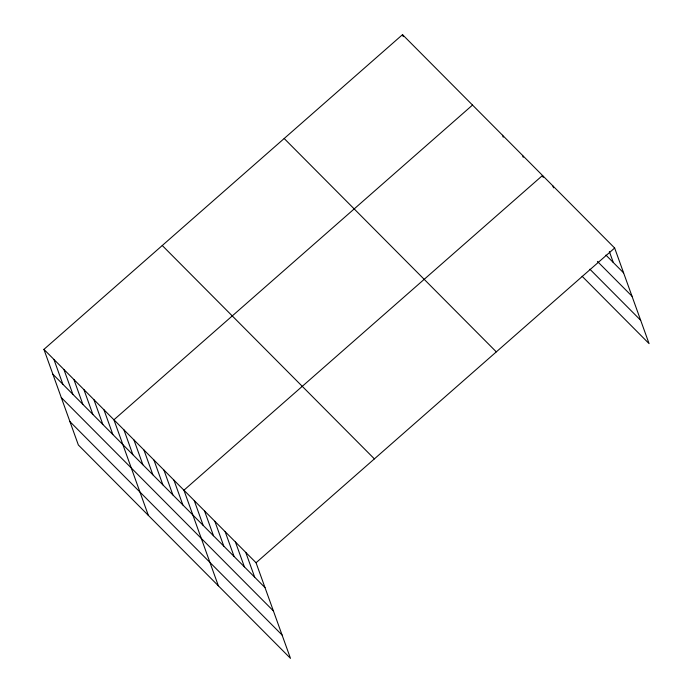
<?xml version="1.0" encoding="UTF-8"?>
<svg xmlns="http://www.w3.org/2000/svg" width="693" height="693" viewBox="0 0 693 693"><rect width="100%" height="100%" fill="white"/><g stroke="black" fill="none" stroke-linecap="round" stroke-linejoin="round"><path stroke-width="1.04" d="M43.928 349.376L256.055 562.742L290.48 658.35L78.352 444.984L43.928 349.376L402.52 34.65L614.648 248.016L649.072 343.624L582.103 276.264M472.522 105.059L113.929 419.785L148.354 515.393M256.055 562.742L614.648 248.016M605.933 255.102L623.596 272.869M597.418 261.426L632.007 296.214M589.882 269.196L640.661 320.279M284.191 138.513L496.318 351.879M162.266 245.513L374.393 458.887M52.876 374.22L265.003 587.595M61.279 397.574L273.406 610.94M69.941 421.63L282.068 634.996M609.355 251.568L613.296 262.5M552.832 185.837L553.551 187.829M543.243 177.46L542.524 175.476L183.931 490.202L218.356 585.802M522.531 155.353L523.241 157.346M502.529 135.239L503.239 137.223M402.52 34.65L403.239 36.634M245.755 552.382L254.695 577.226M235.447 542.013L244.395 566.865M225.147 531.652L234.095 556.505M214.847 521.292L223.787 546.136M204.539 510.923L213.487 535.776M194.239 500.563L203.179 525.407M173.934 480.136L182.874 504.989M163.929 470.079L172.878 494.932M153.933 460.022L162.881 484.866M143.927 449.965L152.876 474.809M133.931 439.908L142.879 464.752M123.934 429.842L132.874 454.695M103.933 409.728L112.872 434.572M93.927 399.67L102.876 424.514M83.931 389.613L92.879 414.457M73.926 379.556L82.874 404.4M63.929 369.49L72.878 394.343M53.924 359.433L62.872 384.286"/></g></svg>
